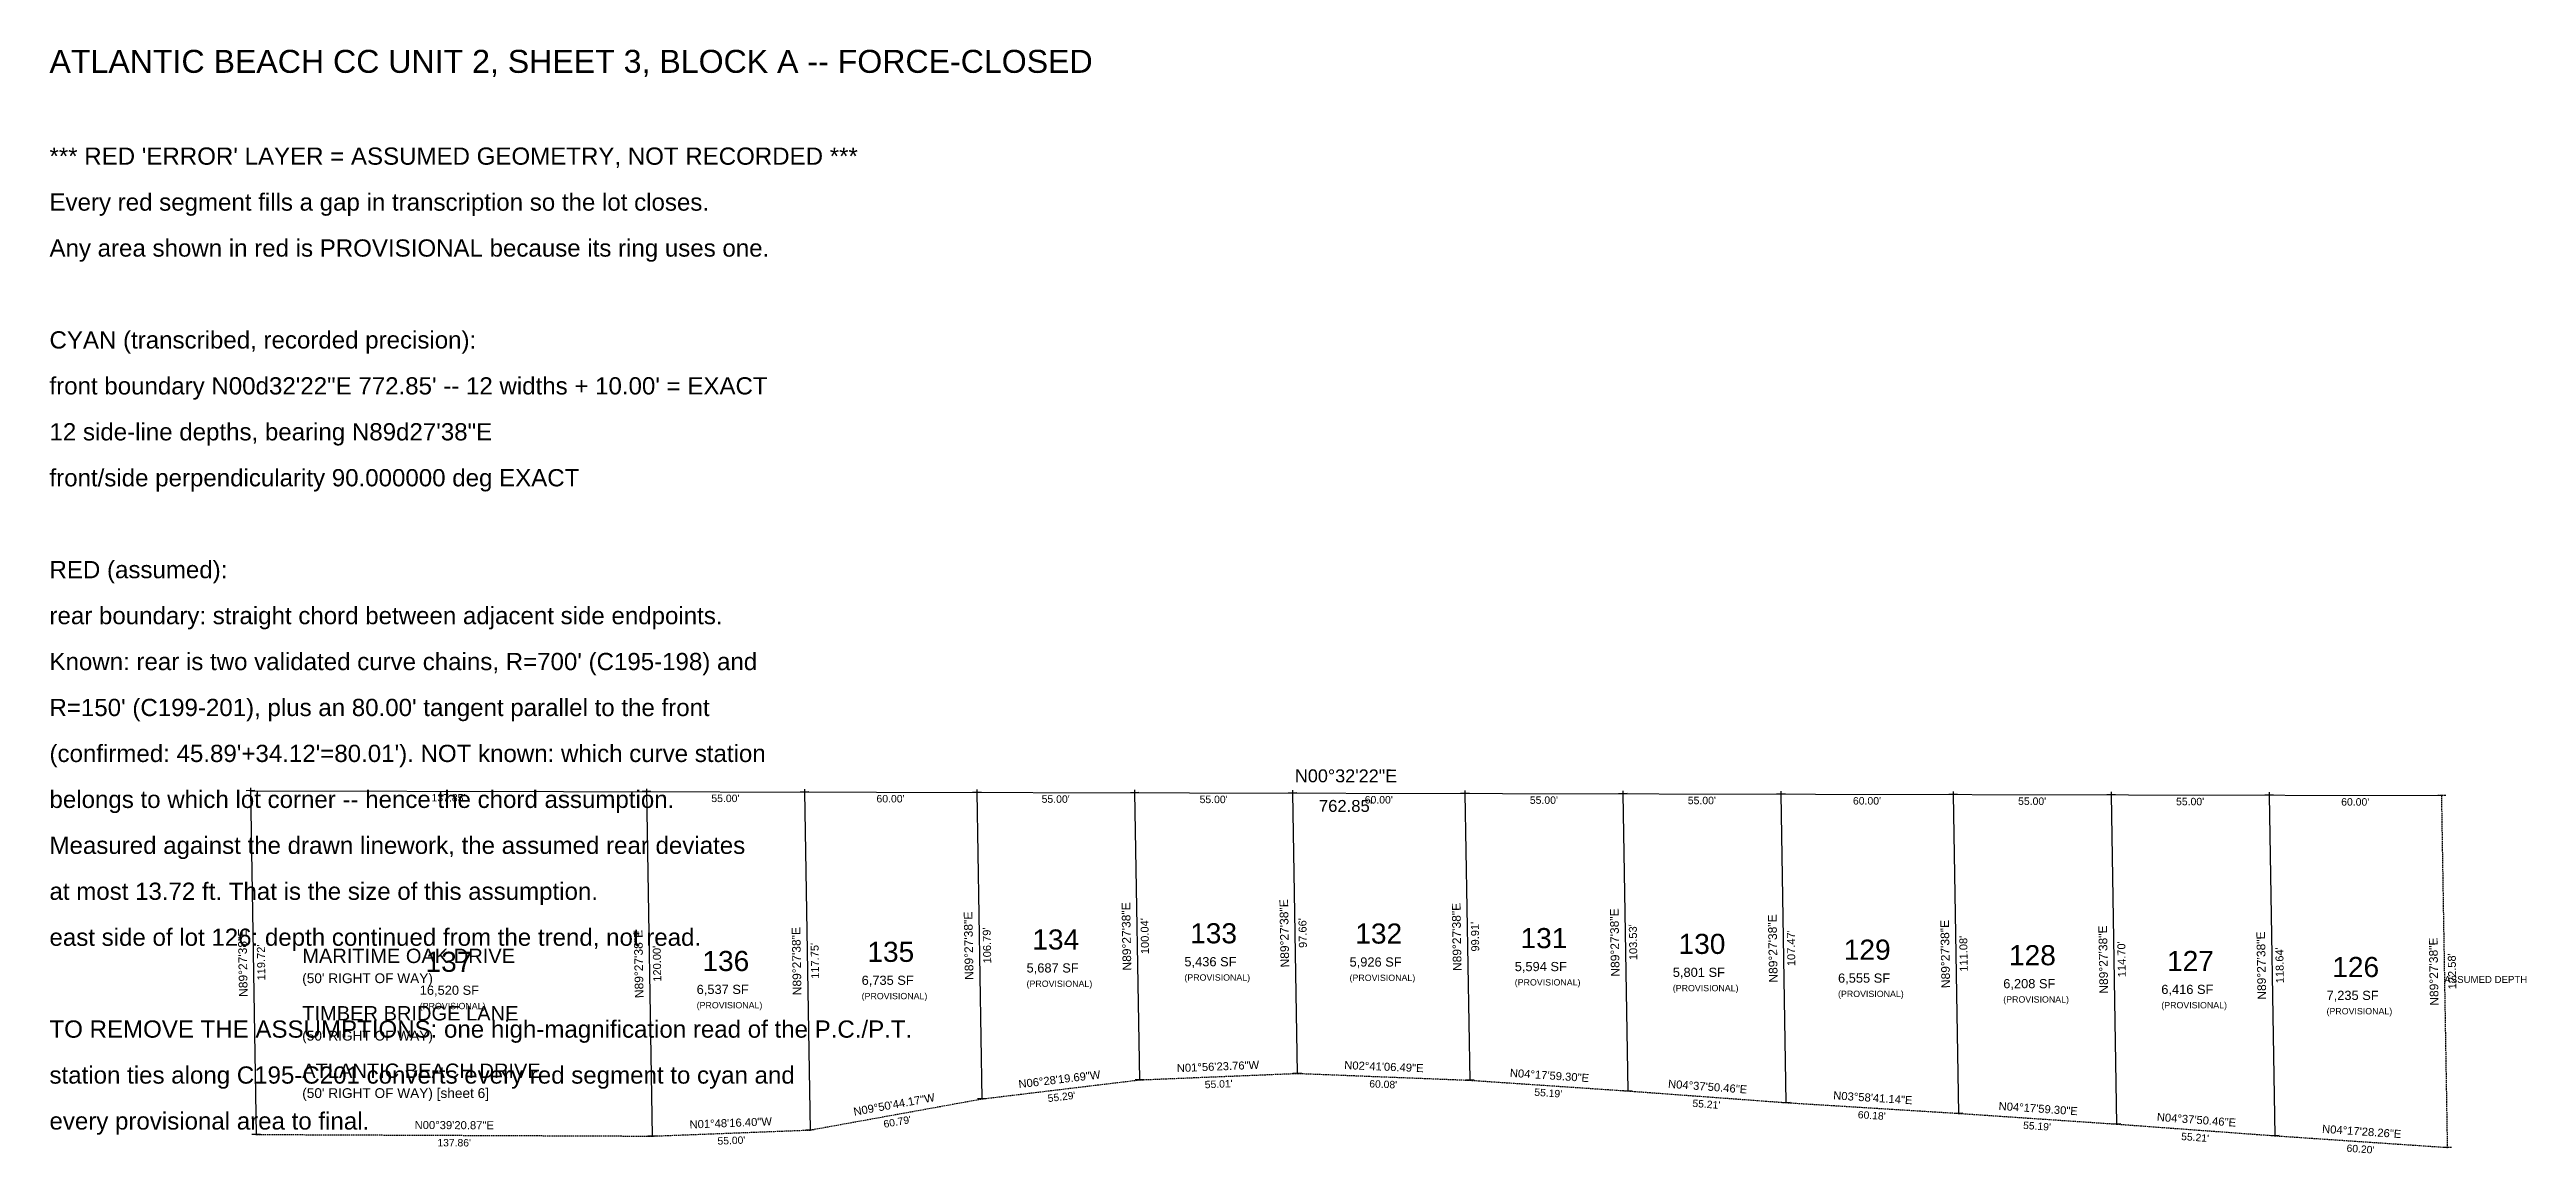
# Model space of a CAD drawing. Extents: x 175 to 1037, y 883 to 1267.
import ezdxf
from ezdxf.enums import TextEntityAlignment as Align

# ---------------------------------------------------------------- set-up
doc = ezdxf.new("R2010")
doc.units = 0
for name, pattern in [('DASHED', [0.75, 0.5, -0.25]), ('ROT_10.26', [0]), ('ROT_2.22', [0]), ('ROT_2.36', [0]), ('ROT_355.79', [0]), ('ROT_356.12', [0]), ('ROT_356.44', [0]), ('ROT_357.73', [0]), ('ROT_359.76', [0]), ('ROT_359.88', [0]), ('ROT_6.89', [0]), ('ROT_90.96', [0])]:
    doc.linetypes.add(name, pattern=pattern)
for name, color, linetype in [('AREA_PROV', 1, 'CONTINUOUS'), ('ERROR', 1, 'DASHED'), ('LABELS', 7, 'CONTINUOUS'), ('LOT_LINE', 4, 'CONTINUOUS'), ('ROAD_NAME', 3, 'CONTINUOUS'), ('TITLEBLOCK', 2, 'CONTINUOUS'), ('VERTEX', 2, 'CONTINUOUS')]:
    doc.layers.add(name, color=color, linetype=linetype)
doc.styles.get("Standard").update_dxf_attribs({"font": 'Arial'})

msp = doc.modelspace()

# ---------------------------------------------------------------- linework, layer by layer
at = {"layer": 'ERROR'}
for p, q in [((1009.348, 1007.5458), (1006.3484, 1007.4958)), ((1007.8482, 1007.5208), (1009.8919, 884.9579)), ((499.6298, 901.846), (554.5171, 908.4764)), ((554.5171, 908.4764), (609.4773, 910.7374)), ((609.4773, 910.7374), (669.5147, 908.3583)), ((669.5147, 908.3583), (724.5749, 904.6201)), ((439.8127, 891.017), (499.6298, 901.846)), ((724.5749, 904.6201), (779.6405, 900.562)), ((779.6405, 900.562), (839.7005, 896.823)), ((246.996, 889.4633), (384.8503, 888.8859)), ((384.8503, 888.8859), (439.8127, 891.017)), ((839.7005, 896.823), (894.7608, 893.0849)), ((894.7608, 893.0849), (949.8263, 889.0268)), ((949.8263, 889.0268), (1009.8919, 884.9579)), ((1011.3917, 884.9829), (1008.3921, 884.9329))]:
    msp.add_line(p, q, dxfattribs=at)
at = {"layer": 'LOT_LINE'}
for p, q in [((246.4998, 1009.1917), (243.5002, 1009.1417)), ((245.0022, 1010.1667), (244.9978, 1008.1667)), ((245, 1009.1667), (1007.8482, 1007.5208)), ((245, 1009.1667), (246.996, 889.4633)), ((382.8518, 1009.8693), (382.8475, 1007.8693)), ((437.8517, 1009.7506), (437.8474, 1007.7506)), ((497.8516, 1009.6211), (497.8473, 1007.6211)), ((552.8514, 1009.5025), (552.8471, 1007.5025)), ((607.8513, 1009.3838), (607.847, 1007.3838)), ((667.8512, 1009.2544), (667.8469, 1007.2544)), ((722.851, 1009.1357), (722.8467, 1007.1357)), ((384.3495, 1008.8943), (381.3499, 1008.8442)), ((382.8497, 1008.8693), (384.8503, 888.8859)), ((439.3493, 1008.7756), (436.3498, 1008.7256)), ((437.8496, 1008.7506), (439.8127, 891.017)), ((499.3492, 1008.6462), (496.3496, 1008.5961)), ((497.8494, 1008.6211), (499.6298, 901.846)), ((554.3491, 1008.5275), (551.3495, 1008.4775)), ((552.8493, 1008.5025), (554.5171, 908.4764)), ((609.3489, 1008.4088), (606.3494, 1008.3588)), ((607.8492, 1008.3838), (609.4773, 910.7374)), ((669.3488, 1008.2794), (666.3492, 1008.2294)), ((667.849, 1008.2544), (669.5147, 908.3583)), ((724.3487, 1008.1607), (721.3491, 1008.1107)), ((722.8489, 1008.1357), (724.5749, 904.6201)), ((779.3486, 1008.0421), (776.349, 1007.992)), ((777.8509, 1009.017), (777.8466, 1007.017)), ((777.8488, 1008.017), (779.6405, 900.562)), ((839.3484, 1007.9126), (836.3488, 1007.8626)), ((837.8508, 1008.8876), (837.8465, 1006.8876)), ((837.8486, 1007.8876), (839.7005, 896.823)), ((894.3483, 1007.7939), (891.3487, 1007.7439)), ((892.8506, 1008.7689), (892.8463, 1006.7689)), ((892.8485, 1007.7689), (894.7608, 893.0849)), ((949.3482, 1007.6753), (946.3486, 1007.6253)), ((947.8505, 1008.6503), (947.8462, 1006.6503)), ((947.8484, 1007.6503), (949.8263, 889.0268)), ((556.0169, 908.5014), (553.0173, 908.4514)), ((610.9771, 910.7624), (607.9775, 910.7124)), ((671.0145, 908.3833), (668.0149, 908.3332)), ((501.1296, 901.871), (498.13, 901.821)), ((726.0747, 904.6451), (723.0751, 904.5951)), ((781.1403, 900.587), (778.1407, 900.537)), ((248.4958, 889.4883), (245.4962, 889.4383)), ((386.3501, 888.9109), (383.3505, 888.8609)), ((441.3125, 891.042), (438.3129, 890.992)), ((841.2003, 896.848), (838.2007, 896.798)), ((896.2606, 893.1099), (893.261, 893.0599)), ((951.3261, 889.0518), (948.3265, 889.0018))]:
    msp.add_line(p, q, dxfattribs=at)
at = {"layer": 'VERTEX'}
for p in [(245, 1009.1667), (382.8497, 1008.8693), (437.8496, 1008.7506), (497.8494, 1008.6211), (552.8493, 1008.5025), (607.8492, 1008.3838), (667.849, 1008.2544), (722.8489, 1008.1357), (777.8488, 1008.017), (837.8486, 1007.8876), (892.8485, 1007.7689), (947.8484, 1007.6503), (1007.8482, 1007.5208), (554.5171, 908.4764), (609.4773, 910.7374), (669.5147, 908.3583), (499.6298, 901.846), (724.5749, 904.6201), (779.6405, 900.562), (246.996, 889.4633), (384.8503, 888.8859), (439.8127, 891.017), (839.7005, 896.823), (894.7608, 893.0849), (949.8263, 889.0268), (1009.8919, 884.9579)]:
    msp.add_point(p, dxfattribs=at)

# ---------------------------------------------------------------- texts
at = {"layer": 'AREA_PROV'}
for s, height, p in [('5,687 SF', 3.2, (515.2114, 945.8615)), ('5,436 SF', 3.2, (570.1732, 948.025)), ('5,926 SF', 3.2, (627.6726, 947.9335)), ('5,594 SF', 3.2, (685.1969, 946.3421)), ('16,520 SF', 3.2, (303.924, 938.0963)), ('6,537 SF', 3.2, (400.3406, 938.3807)), ('6,735 SF', 3.2, (457.7854, 941.5587)), ('(PROVISIONAL)', 2.2, (515.2114, 940.8615)), ('(PROVISIONAL)', 2.2, (570.1732, 943.025)), ('(PROVISIONAL)', 2.2, (627.6726, 942.9335)), ('(PROVISIONAL)', 2.2, (685.1969, 941.3421)), ('5,801 SF', 3.2, (740.2283, 944.3337)), ('(PROVISIONAL)', 2.2, (740.2283, 939.3337)), ('6,555 SF', 3.2, (797.7596, 942.3224)), ('6,208 SF', 3.2, (855.2896, 940.3911)), ('6,416 SF', 3.2, (910.321, 938.3827)), ('(PROVISIONAL)', 2.2, (303.924, 933.0963)), ('(PROVISIONAL)', 2.2, (400.3406, 933.3807)), ('(PROVISIONAL)', 2.2, (457.7854, 936.5587)), ('(PROVISIONAL)', 2.2, (797.7596, 937.3224)), ('(PROVISIONAL)', 2.2, (855.2896, 935.3911)), ('(PROVISIONAL)', 2.2, (910.321, 933.3827)), ('(PROVISIONAL)', 2.2, (967.8537, 931.2889)), ('7,235 SF', 3.2, (967.8537, 936.2889))]:
    msp.add_text(s, height=height, dxfattribs=at).set_placement(p)
at = {"layer": 'ERROR'}
msp.add_text('ASSUMED DEPTH', height=2.4, dxfattribs=at).set_placement((1008.87, 942.2393))
at = {"layer": 'LABELS', "linetype": 'ROT_359.88'}
msp.add_text('N00%%d32\'22"E', height=4.5, rotation=359.88, dxfattribs=at).set_placement((626.4293, 1010.7437), align=Align.BOTTOM_CENTER)
for s, height, p in [("137.85'", 2.6, (313.9227, 1008.018)), ("55.00'", 2.6, (410.3475, 1007.8099)), ("60.00'", 2.6, (467.8473, 1007.6859)), ("55.00'", 2.6, (525.3472, 1007.5618)), ("55.00'", 2.6, (580.3471, 1007.4432)), ("762.85'", 4.14, (626.4189, 1005.9438)), ("60.00'", 2.6, (637.8469, 1007.3191)), ("55.00'", 2.6, (695.3468, 1007.195)), ("55.00'", 2.6, (750.3467, 1007.0764)), ("60.00'", 2.6, (807.8465, 1006.9523)), ("55.00'", 2.6, (865.3464, 1006.8283)), ("55.00'", 2.6, (920.3463, 1006.7096)), ("60.00'", 2.6, (977.8461, 1006.5856))]:
    msp.add_text(s, height=height, rotation=359.88, dxfattribs=at).set_placement(p, align=Align.TOP_CENTER)
at = {"layer": 'LABELS', "linetype": 'ROT_90.96'}
for p in [(497.4398, 955.2119), (552.3834, 958.4678), (607.3634, 959.5389), (667.382, 958.2846), (722.4121, 956.3562), (777.4448, 954.2678), (244.6982, 949.2933), (382.5502, 948.8559), (437.5313, 949.8621), (837.4748, 952.3336), (892.5048, 950.4052), (947.5375, 948.3168), (1007.5702, 946.2177)]:
    msp.add_text('N89%%d27\'38"E', height=3, rotation=90.96, dxfattribs=at).set_placement(p, align=Align.BOTTOM_CENTER)
for s, p in [("106.79'", (500.0394, 955.2552)), ("100.04'", (554.983, 958.5111)), ("97.66'", (609.9631, 959.5823)), ("99.91'", (669.9817, 958.328)), ("103.53'", (725.0117, 956.3996)), ("107.47'", (780.0444, 954.3112)), ("111.08'", (840.0744, 952.377)), ("119.72'", (247.2978, 949.3367)), ("120.00'", (385.1498, 948.8993)), ("117.75'", (440.1309, 949.9055)), ("114.70'", (895.1044, 950.4486)), ("118.64'", (950.1372, 948.3602)), ("122.58'", (1010.1699, 946.261))]:
    msp.add_text(s, height=2.76, rotation=90.96, dxfattribs=at).set_placement(p, align=Align.TOP_CENTER)
at = {"layer": 'LABELS'}
for s, p in [('134', (517.2114, 953.8615)), ('133', (572.1732, 956.025)), ('132', (629.6726, 955.9335)), ('131', (687.1969, 954.3421)), ('130', (742.2283, 952.3337)), ('129', (799.7596, 950.3224)), ('137', (305.924, 946.0963)), ('136', (402.3406, 946.3807)), ('135', (459.7854, 949.5587)), ('128', (857.2896, 948.3911)), ('127', (912.321, 946.3827)), ('126', (969.8537, 944.2889))]:
    msp.add_text(s, height=7, dxfattribs=at).set_placement(p)
at = {"layer": 'LABELS', "linetype": 'ROT_2.36'}
msp.add_text('N01%%d56\'23.76"W', height=2.8, rotation=2.36, dxfattribs=at).set_placement((581.9438, 910.9058), align=Align.BOTTOM_CENTER)
at = {"layer": 'LABELS', "linetype": 'ROT_357.73'}
msp.add_text('N02%%d41\'06.49"E', height=2.8, rotation=357.73, dxfattribs=at).set_placement((639.5475, 910.8468), align=Align.BOTTOM_CENTER)
at = {"layer": 'LABELS', "linetype": 'ROT_6.89'}
msp.add_text('N06%%d28\'19.69"W', height=2.8, rotation=6.89, dxfattribs=at).set_placement((526.9176, 906.4518), align=Align.BOTTOM_CENTER)
at = {"layer": 'LABELS', "linetype": 'ROT_2.36'}
msp.add_text("55.01'", height=2.576, rotation=2.36, dxfattribs=at).set_placement((582.0507, 908.308), align=Align.TOP_CENTER)
at = {"layer": 'LABELS', "linetype": 'ROT_357.73'}
msp.add_text("60.08'", height=2.576, rotation=357.73, dxfattribs=at).set_placement((639.4445, 908.2488), align=Align.TOP_CENTER)
at = {"layer": 'LABELS', "linetype": 'ROT_356.12'}
for s, p in [('N04%%d17\'59.30"E', (697.1329, 907.7862)), ('N04%%d17\'59.30"E', (867.3187, 896.251)), ('N04%%d17\'28.26"E', (979.947, 888.2893))]:
    msp.add_text(s, height=2.8, rotation=356.12, dxfattribs=at).set_placement(p, align=Align.BOTTOM_CENTER)
at = {"layer": 'LABELS', "linetype": 'ROT_355.79'}
for p in [(752.2033, 903.8875), (922.3891, 892.3523)]:
    msp.add_text('N04%%d37\'50.46"E', height=2.8, rotation=355.79, dxfattribs=at).set_placement(p, align=Align.BOTTOM_CENTER)
at = {"layer": 'LABELS', "linetype": 'ROT_10.26'}
msp.add_text('N09%%d50\'44.17"W', height=2.8, rotation=10.26, dxfattribs=at).set_placement((469.4897, 897.7107), align=Align.BOTTOM_CENTER)
at = {"layer": 'LABELS', "linetype": 'ROT_6.89'}
msp.add_text("55.29'", height=2.576, rotation=6.89, dxfattribs=at).set_placement((527.2294, 903.8706), align=Align.TOP_CENTER)
at = {"layer": 'LABELS', "linetype": 'ROT_356.12'}
for s, p in [("55.19'", (696.9568, 905.1922)), ("55.19'", (867.1426, 893.6569)), ("60.20'", (979.7712, 885.6953))]:
    msp.add_text(s, height=2.576, rotation=356.12, dxfattribs=at).set_placement(p, align=Align.TOP_CENTER)
at = {"layer": 'LABELS', "linetype": 'ROT_355.79'}
for p in [(752.0122, 901.2946), (922.198, 889.7593)]:
    msp.add_text("55.21'", height=2.576, rotation=355.79, dxfattribs=at).set_placement(p, align=Align.TOP_CENTER)
at = {"layer": 'LABELS', "linetype": 'ROT_356.44'}
msp.add_text('N03%%d58\'41.14"E', height=2.8, rotation=356.44, dxfattribs=at).set_placement((809.7513, 899.99), align=Align.BOTTOM_CENTER)
msp.add_text("60.18'", height=2.576, rotation=356.44, dxfattribs=at).set_placement((809.5897, 897.395), align=Align.TOP_CENTER)
at = {"layer": 'LABELS', "linetype": 'ROT_359.76'}
msp.add_text('N00%%d39\'20.87"E', height=2.8, rotation=359.76, dxfattribs=at).set_placement((315.9286, 890.4746), align=Align.BOTTOM_CENTER)
at = {"layer": 'LABELS', "linetype": 'ROT_2.22'}
msp.add_text('N01%%d48\'16.40"W', height=2.8, rotation=2.22, dxfattribs=at).set_placement((412.2811, 891.2505), align=Align.BOTTOM_CENTER)
msp.add_text("55.00'", height=2.576, rotation=2.22, dxfattribs=at).set_placement((412.3819, 888.6524), align=Align.TOP_CENTER)
at = {"layer": 'LABELS', "linetype": 'ROT_10.26'}
msp.add_text("60.79'", height=2.576, rotation=10.26, dxfattribs=at).set_placement((469.9528, 895.1523), align=Align.TOP_CENTER)
at = {"layer": 'LABELS', "linetype": 'ROT_359.76'}
msp.add_text("137.86'", height=2.576, rotation=359.76, dxfattribs=at).set_placement((315.9177, 887.8746), align=Align.TOP_CENTER)
at = {"layer": 'ROAD_NAME'}
for s, height, p in [('MARITIME OAK DRIVE', 5, (263, 949.1667)), ("(50' RIGHT OF WAY)", 3.4, (263, 942.1667)), ('TIMBER BRIDGE LANE', 5, (263, 929.1667)), ("(50' RIGHT OF WAY)", 3.4, (263, 922.1667)), ('ATLANTIC BEACH DRIVE', 5, (263, 909.1667)), ("(50' RIGHT OF WAY) [sheet 6]", 3.4, (263, 902.1667))]:
    msp.add_text(s, height=height, dxfattribs=at).set_placement(p)
at = {"layer": 'TITLEBLOCK'}
for s, height, p in [('ATLANTIC BEACH CC UNIT 2, SHEET 3, BLOCK A -- FORCE-CLOSED', 8, (175, 1259.1667)), ("*** RED 'ERROR' LAYER = ASSUMED GEOMETRY, NOT RECORDED ***", 6, (175, 1227.1667)), ('Every red segment fills a gap in transcription so the lot closes.', 6, (175, 1211.1667)), ('Any area shown in red is PROVISIONAL because its ring uses one.', 6, (175, 1195.1667)), ('CYAN (transcribed, recorded precision):', 6, (175, 1163.1667)), ('front boundary N00d32\'22"E 772.85\' -- 12 widths + 10.00\' = EXACT', 6, (175, 1147.1667)), ('12 side-line depths, bearing N89d27\'38"E', 6, (175, 1131.1667)), ('front/side perpendicularity 90.000000 deg EXACT', 6, (175, 1115.1667)), ('RED (assumed):', 6, (175, 1083.1667)), ('rear boundary: straight chord between adjacent side endpoints.', 6, (175, 1067.1667)), ("Known: rear is two validated curve chains, R=700' (C195-198) and", 6, (175, 1051.1667)), ("R=150' (C199-201), plus an 80.00' tangent parallel to the front", 6, (175, 1035.1667)), ("(confirmed: 45.89'+34.12'=80.01'). NOT known: which curve station", 6, (175, 1019.1667)), ('belongs to which lot corner -- hence the chord assumption.', 6, (175, 1003.1667)), ('Measured against the drawn linework, the assumed rear deviates', 6, (175, 987.1667)), ('at most 13.72 ft. That is the size of this assumption.', 6, (175, 971.1667)), ('east side of lot 126: depth continued from the trend, not read.', 6, (175, 955.1667)), ('TO REMOVE THE ASSUMPTIONS: one high-magnification read of the P.C./P.T.', 6, (175, 923.1667)), ('station ties along C195-C201 converts every red segment to cyan and', 6, (175, 907.1667)), ('every provisional area to final.', 6, (175, 891.1667))]:
    msp.add_text(s, height=height, dxfattribs=at).set_placement(p)

doc.saveas('drawing.dxf')
